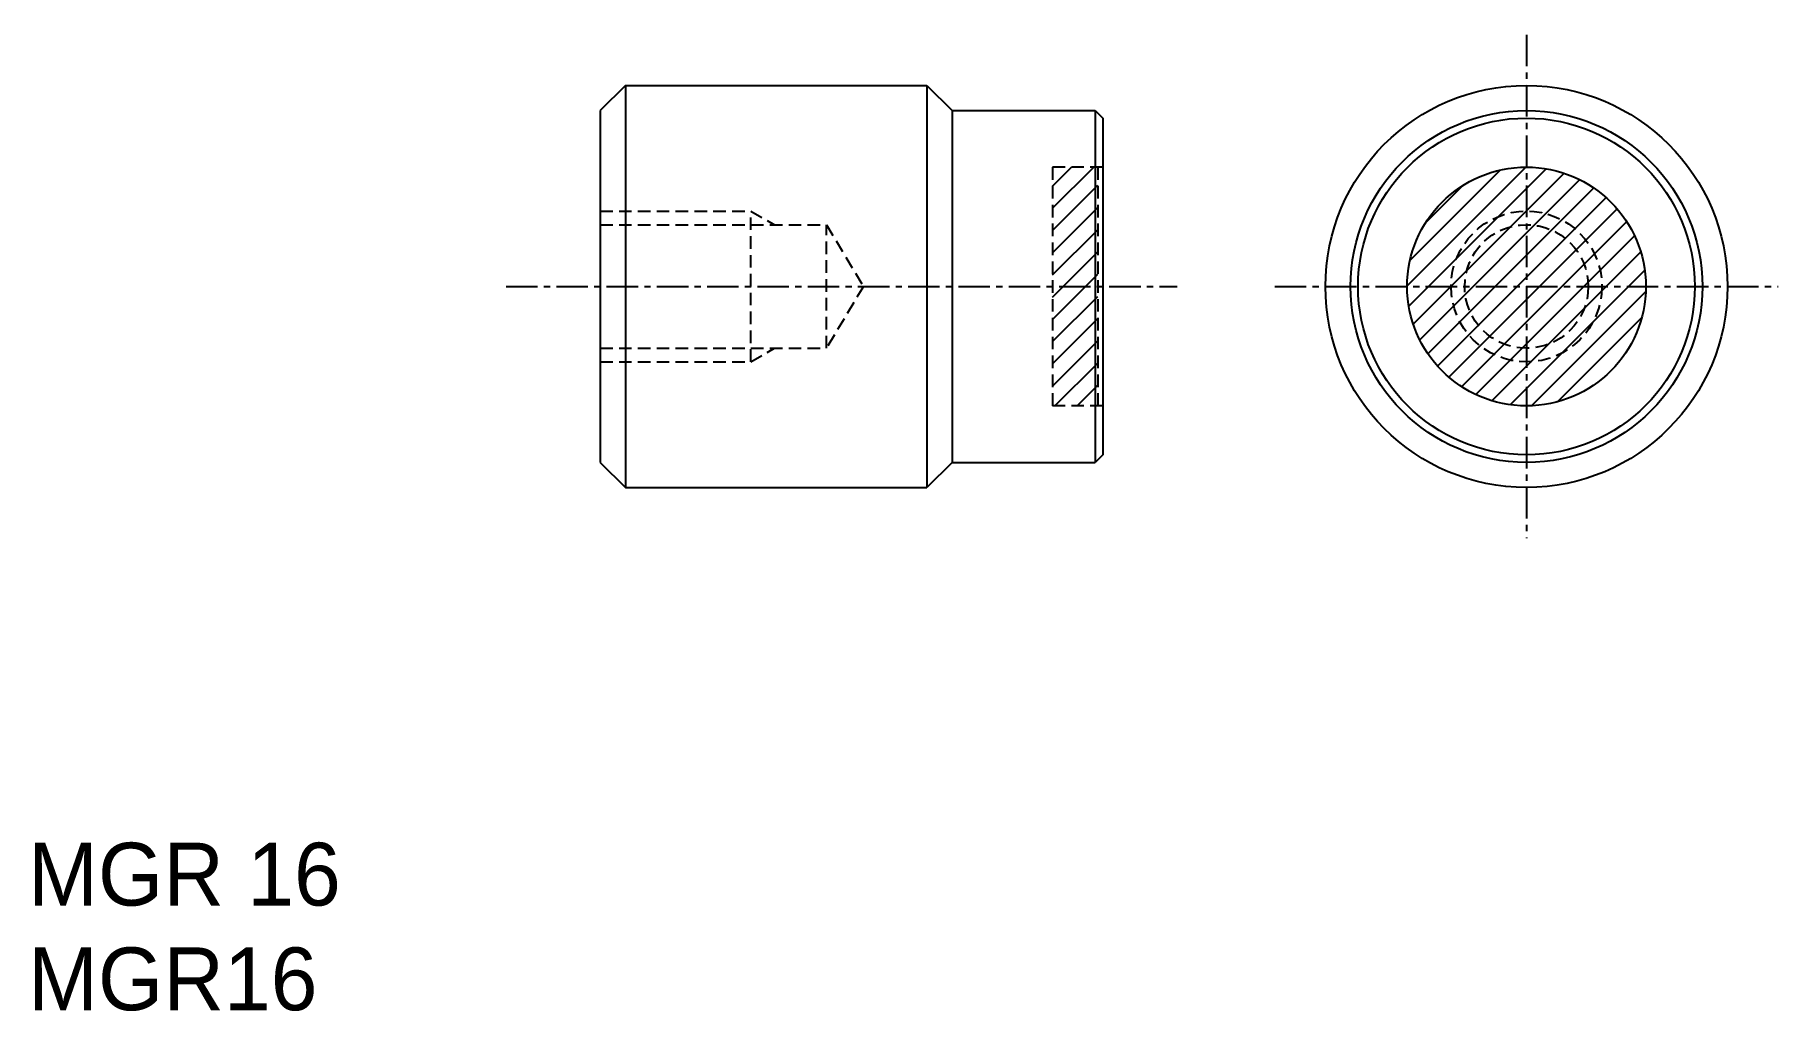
# Model space of a CAD drawing. Extents: x 57.2 to 126.6, y 104.7 to 143.5.
import ezdxf

# ---------------------------------------------------------------- set-up
doc = ezdxf.new("R2010")
doc.units = 0
doc.linetypes.add('CENTER', pattern=[2, 1.25, -0.25, 0.25, -0.25])
doc.linetypes.add('DASHED', pattern=[0.75, 0.5, -0.25])
doc.layers.get('0').update_dxf_attribs({"linetype": 'CONTINUOUS'})
doc.layers.add('CENTER', color=1, linetype='CENTER')

# ---------------------------------------------------------------- blocks, each defined once
blk = doc.blocks.new('*X2')
at = {"color": 0, "linetype": 'CONTINUOUS'}
for p, q in [((111.831, 133.537), (116.549, 138.255)), ((111.897, 132.719), (117.368, 138.19)), ((111.944, 134.534), (115.553, 138.142)), ((112.073, 132.011), (118.076, 138.014)), ((112.331, 131.385), (118.701, 137.756)), ((112.561, 136.035), (114.052, 137.526)), ((112.658, 130.828), (119.258, 137.429)), ((113.046, 130.333), (119.754, 137.04)), ((113.493, 129.896), (120.191, 136.593)), ((113.999, 129.518), (120.568, 136.087)), ((114.568, 129.203), (120.884, 135.519)), ((115.207, 128.958), (121.128, 134.879)), ((115.932, 128.8), (121.287, 134.154)), ((116.776, 128.759), (121.327, 133.311)), ((117.82, 128.92), (121.167, 132.266)), ((119.76, 129.975), (120.111, 130.327))]:
    blk.add_line(p, q, dxfattribs=at)
blk = doc.blocks.new('*X3')
at = {"color": 0, "linetype": 'CONTINUOUS'}
for p, q in [((97.724, 136.615), (99.364, 138.255)), ((97.724, 137.499), (98.48, 138.255)), ((97.724, 135.731), (99.524, 137.531)), ((97.724, 134.847), (99.524, 136.647)), ((97.724, 133.963), (99.524, 135.763)), ((98.15, 133.505), (99.524, 134.88)), ((99.034, 133.505), (99.524, 133.996)), ((97.724, 132.196), (99.034, 133.505)), ((97.724, 133.08), (98.15, 133.505)), ((97.724, 131.312), (99.524, 133.112)), ((97.724, 130.428), (99.524, 132.228)), ((97.724, 129.544), (99.524, 131.344)), ((97.819, 128.755), (99.524, 130.46)), ((98.703, 128.755), (99.524, 129.576))]:
    blk.add_line(p, q, dxfattribs=at)

msp = doc.modelspace()

# ---------------------------------------------------------------- linework, layer by layer
at = {"color": 7, "linetype": 'CONTINUOUS'}
for p, q in [((80.724, 141.505), (79.724, 140.505)), ((80.724, 141.505), (92.724, 141.505)), ((80.724, 141.505), (80.724, 125.505)), ((92.724, 141.505), (93.724, 140.505)), ((92.724, 141.505), (92.724, 125.505)), ((79.724, 140.505), (79.724, 126.505)), ((93.724, 140.505), (93.724, 126.505)), ((93.724, 140.505), (99.424, 140.505)), ((99.424, 140.505), (99.724, 140.205)), ((99.424, 140.505), (99.424, 126.505)), ((99.724, 140.205), (99.724, 126.805)), ((79.724, 126.505), (80.724, 125.505)), ((93.724, 126.505), (92.724, 125.505)), ((93.724, 126.505), (99.424, 126.505)), ((99.724, 126.805), (99.424, 126.505)), ((80.724, 125.505), (92.724, 125.505))]:
    msp.add_line(p, q, dxfattribs=at)
at = {"color": 3, "linetype": 'DASHED'}
for p, q in [((97.724, 138.255), (97.724, 128.755)), ((99.724, 138.255), (97.724, 138.255)), ((99.524, 138.255), (99.524, 128.755)), ((79.724, 136.505), (85.724, 136.505)), ((79.724, 135.964), (88.724, 135.964)), ((85.724, 130.505), (85.724, 136.505)), ((85.724, 136.505), (86.662, 135.964)), ((88.724, 131.047), (88.724, 135.964)), ((88.724, 135.964), (90.199, 133.505)), ((90.199, 133.505), (88.724, 131.047)), ((79.724, 131.047), (88.724, 131.047)), ((79.724, 130.505), (85.724, 130.505)), ((85.724, 130.505), (86.662, 131.047)), ((99.724, 128.755), (97.724, 128.755))]:
    msp.add_line(p, q, dxfattribs=at)
at = {"color": 7, "linetype": 'CONTINUOUS'}
for radius in [8, 7, 6.7, 4.75]:
    msp.add_circle((116.581, 133.505), radius, dxfattribs=at)
at = {"color": 3, "linetype": 'DASHED'}
for radius in [3, 2.458]:
    msp.add_circle((116.581, 133.505), radius, dxfattribs=at)
at = {"layer": 'CENTER', "color": 1, "linetype": 'CENTER'}
for p, q in [((116.581, 143.518), (116.581, 123.492)), ((75.981, 133.505), (102.675, 133.505)), ((106.568, 133.505), (126.594, 133.505))]:
    msp.add_line(p, q, dxfattribs=at)

# ---------------------------------------------------------------- block references
at = {"color": 3, "linetype": 'CONTINUOUS'}
for name in ['*X3', '*X2']:
    msp.add_blockref(name, (0, 0), dxfattribs=at)

# ---------------------------------------------------------------- texts
at = {"color": 7, "linetype": 'CONTINUOUS'}
for s, p in [('MGR 16', (56.955, 108.87)), ('MGR16', (56.955, 104.703))]:
    msp.add_text(s, height=2.5, dxfattribs=at).set_placement(p)

doc.saveas('drawing.dxf')
